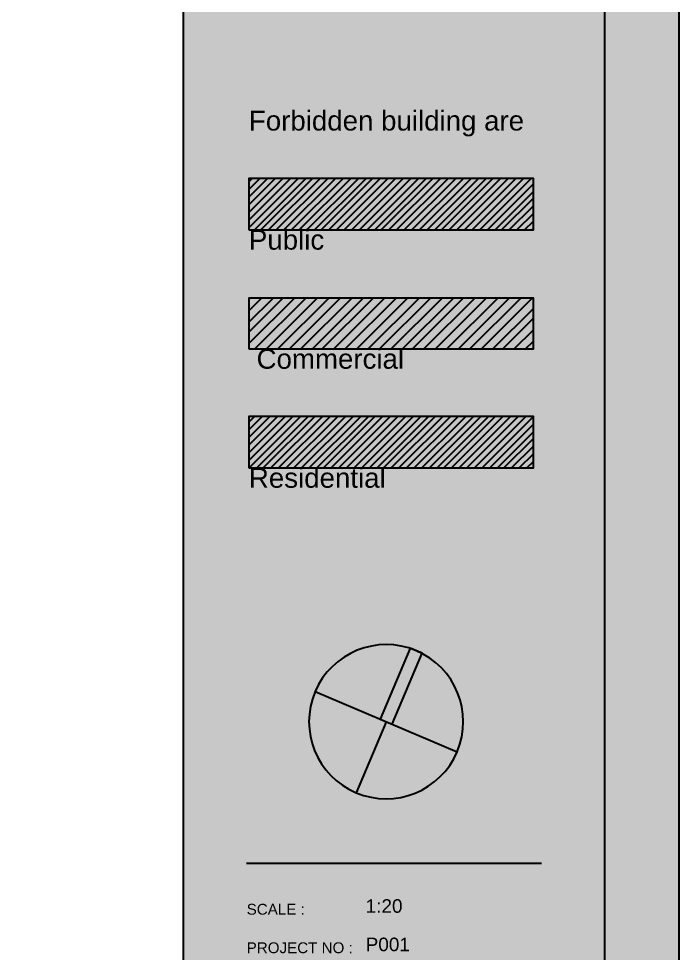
# Model space of a CAD drawing. Header units: metres. Extents: x 183920 to 185578, y 20757 to 21440.
# Drawn here: x 185016.4 to 185094.1, y 20812.1 to 20922 of the extents above; entities that cross this region are included whole.
import ezdxf

# ---------------------------------------------------------------- set-up
doc = ezdxf.new("R2010")
doc.units = ezdxf.units.M
for name, pattern in [('Commercial', [0]), ('Light Grey Page Line', [0]), ('Page Lines', [0]), ('Public', [0]), ('Residential', [0]), ('Style Grey Hatch  Line', [0])]:
    doc.linetypes.add(name, pattern=pattern)
for name, color, linetype, true_color in [('Imported blocks_1', 7, 'Continuous', 0xc57dd9), ('Page and Legend', 7, 'Continuous', 0xf890f8), ('Zoning', 7, 'Continuous', 0x47d2e2)]:
    doc.layers.add(name, color=color, linetype=linetype, true_color=true_color)
doc.styles.add('Style_6', font='', dxfattribs={"height": 4.2})
doc.styles.add('Text M A3', font='', dxfattribs={"height": 0.0015})
doc.styles.add('Text S A3', font='', dxfattribs={"height": 0.0012})
doc.styles.get('Style_6').set_extended_font_data('arial')
doc.styles.get('Text M A3').set_extended_font_data('arial')
doc.styles.get('Text S A3').set_extended_font_data('arial')
pattern_1 = [(45, (0, 0), (-3.5355339, 3.5355339), []), (45, (0.9, 0), (-3.5355339, 3.5355339), []), (45, (1.8, 0), (-3.5355339, 3.5355339), []), (45, (2.7, 0), (-3.5355339, 3.5355339), []), (45, (3.6, 0), (-3.5355339, 3.5355339), []), (45, (4.5, 0), (-3.5355339, 3.5355339), []), (45, (5.4, 0), (-3.5355339, 3.5355339), []), (45, (6.3, 0), (-3.5355339, 3.5355339), [])]

# ---------------------------------------------------------------- blocks, each defined once
blk = doc.blocks.new('ScaledText_1')
at = {"layer": 'Page and Legend', "insert": (185691.74, 20079.07), "char_height": 4.2, "width": 68.4654, "attachment_point": 1, "style": 'Style_6'}
blk.add_mtext('Forbidden building are', dxfattribs=at)
blk = doc.blocks.new('ScaledText_7')
at = {"layer": 'Imported blocks_1', "insert": (-163.00908, 31.16509), "char_height": 0.0015, "width": 0.0131587, "attachment_point": 1, "style": 'Text M A3'}
blk.add_mtext('P001', dxfattribs=at)
blk = doc.blocks.new('ScaledText_23')
at = {"layer": 'Page and Legend', "insert": (185691.74, 20079.07), "char_height": 4.2, "width": 100.96, "attachment_point": 1, "style": 'Style_6'}
blk.add_mtext(' Commercial', dxfattribs=at)
blk = doc.blocks.new('ScaledText_40')
at = {"layer": 'Page and Legend', "insert": (185691.74, 20079.07), "char_height": 4.2, "width": 100.96, "attachment_point": 1, "style": 'Style_6'}
blk.add_mtext('Public', dxfattribs=at)
blk = doc.blocks.new('ScaledText_61')
at = {"layer": 'Imported blocks_1', "insert": (-163.00908, 31.1573), "char_height": 0.0015, "width": 0.0131587, "attachment_point": 1, "style": 'Text M A3'}
blk.add_mtext('1:20', dxfattribs=at)
blk = doc.blocks.new('ScaledText_63')
at = {"layer": 'Imported blocks_1', "insert": (-162.88043, 31.17108), "char_height": 0.0012, "width": 0.01295, "attachment_point": 1, "style": 'Text S A3'}
blk.add_mtext('PROJECT NO :', dxfattribs=at)
blk = doc.blocks.new('ScaledText_80')
at = {"layer": 'Imported blocks_1', "insert": (-162.88043, 31.16329), "char_height": 0.0012, "width": 0.0070212, "attachment_point": 1, "style": 'Text S A3'}
blk.add_mtext('SCALE :', dxfattribs=at)
blk = doc.blocks.new('A3  Title block minimal vertical')
at = {"layer": 'Imported blocks_1', "transparency": 33554483}
for points in [[(-0.20993, -0.1483), (-0.20053, -0.13906), (-0.20053, 0.13995), (0.15506, 0.13995), (0.15506, -0.13906), (-0.20053, -0.13906), (-0.20993, -0.1483), (0.20993, -0.1483), (0.20993, 0.1483), (-0.20993, 0.1483), (-0.20993, -0.1483)], [(0.18062, -0.06147), (0.18154, -0.0593), (0.182, -0.0595), (0.18218, -0.06129), (0.1828, -0.05984), (0.18309, -0.05996), (0.18217, -0.06213), (0.18188, -0.062), (0.18165, -0.05984), (0.18091, -0.06159), (0.18062, -0.06147)], [(0.17685, -0.07068), (0.17818, -0.07124), (0.1815, -0.06338), (0.18018, -0.06282), (0.17685, -0.07068)]]:
    blk.add_hatch(color=256, dxfattribs=at).paths.add_polyline_path(points, flags=0)
at = {"layer": 'Imported blocks_1', "linetype": 'Page Lines'}
blk.add_lwpolyline([(-0.20993, -0.1483), (0.20993, -0.1483), (0.20993, 0.1483), (-0.20993, 0.1483), (-0.20993, -0.1483)], close=True, dxfattribs=at)
at = {"layer": 'Imported blocks_1', "linetype": 'Light Grey Page Line'}
blk.add_lwpolyline([(-0.20053, -0.13906), (0.20169, -0.13906), (0.20169, 0.13995), (-0.20053, 0.13995), (-0.20053, -0.13906)], close=True, dxfattribs=at)
at = {"layer": 'Imported blocks_1', "linetype": 'Page Lines'}
for points in [[(0.15506, 0.13995), (0.15506, -0.13906)], [(0.16966, -0.06763), (0.18537, -0.07428)], [(0.17752, -0.07096), (0.17419, -0.07881)], [(0.16209, -0.08661), (0.1947, -0.08661)]]:
    blk.add_lwpolyline(points, dxfattribs=at)
blk.add_lwpolyline([(0.18537, -0.07428, 1), (0.16966, -0.06763, 1), (0.18537, -0.07428)], format="xyb", close=True, dxfattribs=at)
at = {"layer": 'Imported blocks_1', "linetype": 'Style Grey Hatch  Line'}
blk.add_lwpolyline([(0.17685, -0.07068), (0.17818, -0.07124), (0.1815, -0.06338), (0.18018, -0.06282), (0.17685, -0.07068)], close=True, dxfattribs=at)
blk = doc.blocks.new('ScaledText_87')
at = {"layer": 'Page and Legend', "insert": (185691.74, 20079.07), "char_height": 4.2, "width": 100.96, "attachment_point": 1, "style": 'Style_6'}
blk.add_mtext('Residential', dxfattribs=at)

msp = doc.modelspace()

# ---------------------------------------------------------------- hatches: boundary and pattern name
at = {"layer": 'Page and Legend', "transparency": 33554483}
msp.add_hatch(color=256, dxfattribs=at).paths.add_polyline_path([(185043.5, 20911.16), (185076.94, 20911.16), (185076.94, 20917.2), (185043.5, 20917.2), (185043.5, 20911.16)], flags=0)
at = {"layer": 'Page and Legend'}
h = msp.add_hatch(dxfattribs=at)
h.set_pattern_fill('PATTERN_2', color=256, scale=10, style=0, pattern_type=2)
h.set_pattern_definition(pattern_1)
h.paths.add_polyline_path([(185043.5, 20897.15), (185076.94, 20897.15), (185076.94, 20903.2), (185043.5, 20903.2), (185043.5, 20897.15)], flags=0)
h = msp.add_hatch(dxfattribs=at)
h.set_pattern_fill('PATTERN_1', color=256, scale=15, style=0, pattern_type=2)
h.set_pattern_definition([(45, (0, 0), (-5.30330086, 5.30330086), []), (45, (1.35, 0), (-5.30330086, 5.30330086), []), (45, (2.7, 0), (-5.30330086, 5.30330086), []), (45, (4.05, 0), (-5.30330086, 5.30330086), []), (45, (5.4, 0), (-5.30330086, 5.30330086), []), (45, (6.75, 0), (-5.30330086, 5.30330086), []), (45, (8.1, 0), (-5.30330086, 5.30330086), []), (45, (9.45, 0), (-5.30330086, 5.30330086), [])])
h.paths.add_polyline_path([(185043.5, 20883.14), (185076.94, 20883.14), (185076.94, 20889.12), (185043.5, 20889.12), (185043.5, 20883.14)], flags=0)
h = msp.add_hatch(dxfattribs=at)
h.set_pattern_fill('PATTERN_3', color=256, scale=10, style=0, pattern_type=2)
h.set_pattern_definition(pattern_1)
h.paths.add_polyline_path([(185043.5, 20869.14), (185076.94, 20869.14), (185076.94, 20875.19), (185043.5, 20875.19), (185043.5, 20869.14)], flags=0)

# ---------------------------------------------------------------- linework, layer by layer
at = {"layer": 'Page and Legend', "linetype": 'Public'}
msp.add_lwpolyline([(185043.5, 20897.15), (185076.94, 20897.15), (185076.94, 20903.2), (185043.5, 20903.2), (185043.5, 20897.15)], close=True, dxfattribs=at)
at = {"layer": 'Page and Legend', "linetype": 'Commercial'}
msp.add_lwpolyline([(185043.5, 20883.14), (185076.94, 20883.14), (185076.94, 20889.12), (185043.5, 20889.12), (185043.5, 20883.14)], close=True, dxfattribs=at)
at = {"layer": 'Page and Legend', "linetype": 'Residential'}
msp.add_lwpolyline([(185043.5, 20869.14), (185076.94, 20869.14), (185076.94, 20875.19), (185043.5, 20875.19), (185043.5, 20869.14)], close=True, dxfattribs=at)

# ---------------------------------------------------------------- block references
at = {"layer": 'Imported blocks_1', "xscale": 1062.975773071686, "yscale": 1062.975773071686}
for name, p in [('ScaledText_61', (358331.93, -12301.04)), ('ScaledText_80', (358181.19, -12307.95)), ('ScaledText_63', (358181.19, -12320.76)), ('ScaledText_7', (358331.93, -12313.84))]:
    msp.add_blockref(name, p, dxfattribs=at)
at = {"layer": 'Page and Legend', "yscale": 0.5541007879359146}
for name, p, xscale in [('ScaledText_1', (82151.56, 9785.33), 0.5541007879359146), ('ScaledText_40', (82151.56, 9771.32), 0.5541007879356705), ('ScaledText_23', (82151.56, 9757.31), 0.5541007879356705), ('ScaledText_87', (82151.56, 9743.31), 0.5541007879356705)]:
    msp.add_blockref(name, p, dxfattribs=dict(at, xscale=xscale))
at = {"layer": 'Zoning', "xscale": 1062.975773071686, "yscale": 1062.975773071686}
msp.add_blockref('A3  Title block minimal vertical', (184870.94, 20914.72), dxfattribs=at)

doc.saveas('drawing.dxf')
